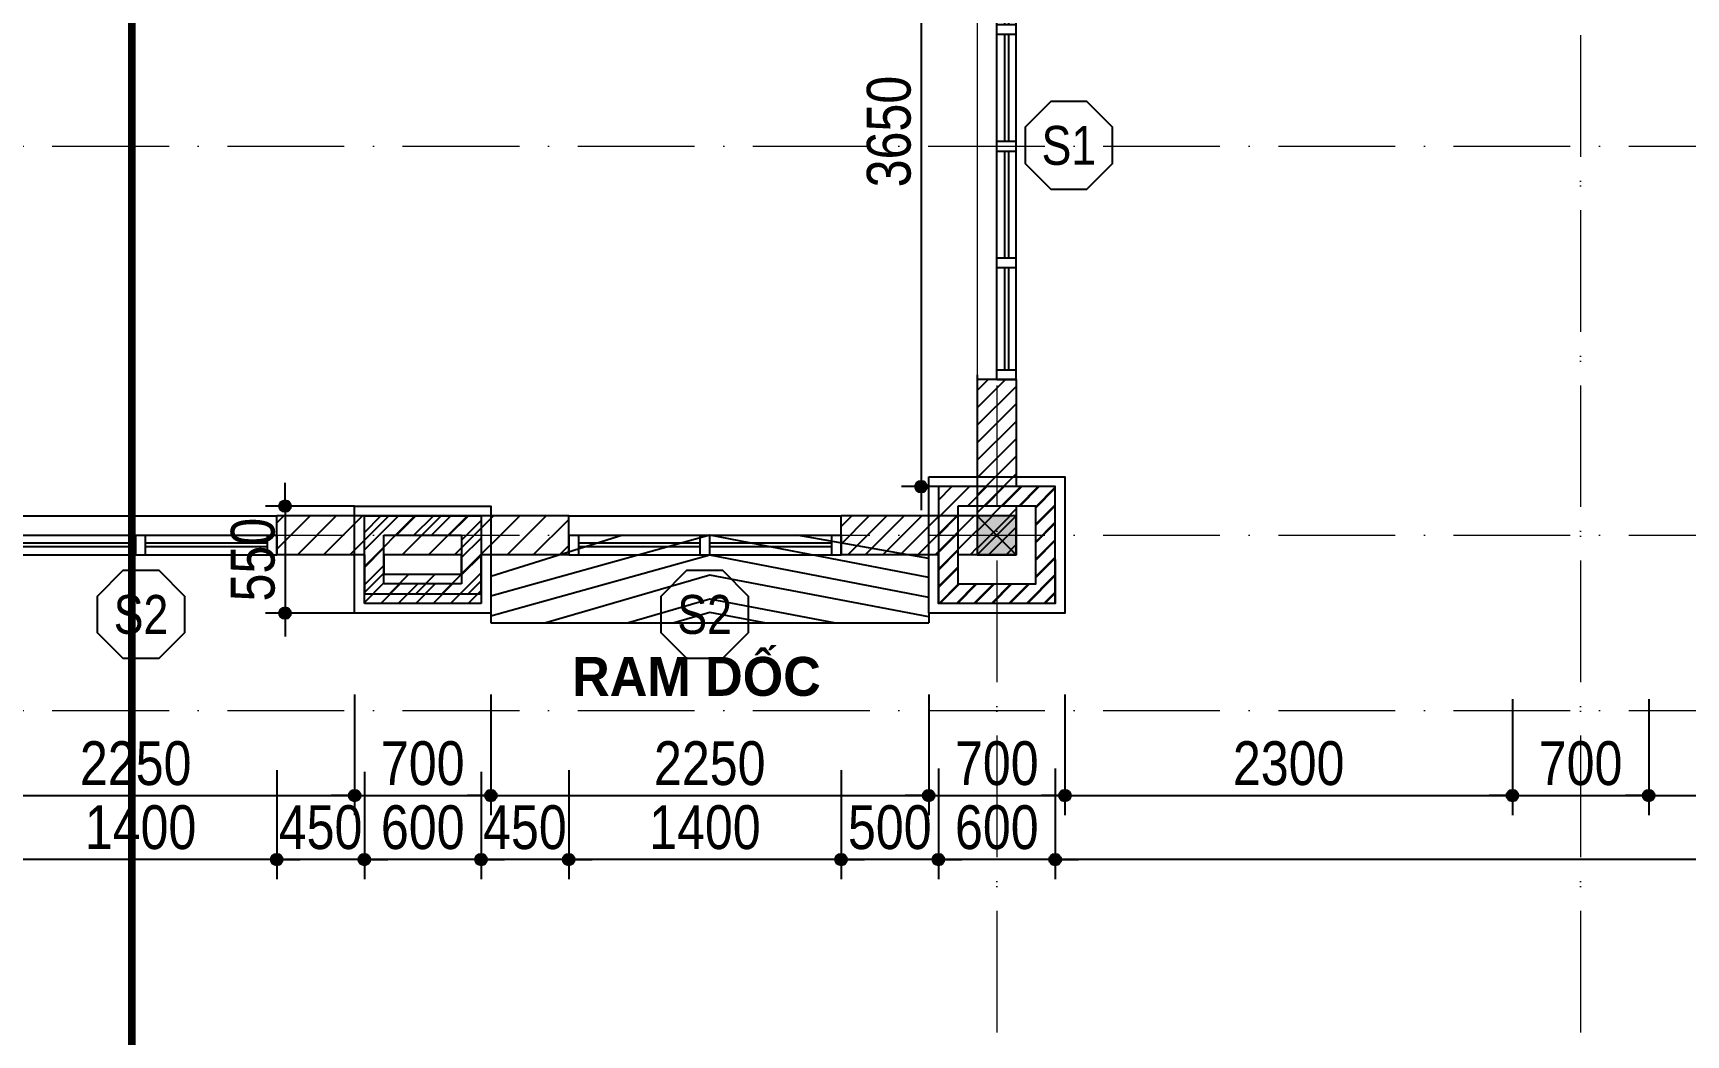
# Model space of a CAD drawing. Header units: millimetres. Extents: x 1201 to 176852, y 279 to 65351.
# Drawn here: x 6977 to 15471, y 5980 to 11129 of the extents above; entities that cross this region are included whole.
import ezdxf
from ezdxf.enums import TextEntityAlignment as Align

# ---------------------------------------------------------------- set-up
doc = ezdxf.new("R2010")
doc.units = ezdxf.units.MM
doc.linetypes.add('ACAD_ISO10W100', pattern=[18, 12, -3, 0, -3])
doc.linetypes.add('DASHED2', pattern=[0.375, 0.25, -0.125])
for name, color, linetype in [('009', 251, 'Continuous'), ('daucat', 220, 'Continuous'), ('DIM', 1, 'Continuous'), ('DOOR', 20, 'Continuous'), ('HACTH', 8, 'Continuous'), ('MEDIUM', 2, 'Continuous'), ('TAGS', 60, 'Continuous'), ('TEXT', 7, 'Continuous'), ('TUONG', 131, 'Continuous'), ('WALL', 4, 'Continuous')]:
    doc.layers.add(name, color=color, linetype=linetype)
doc.layers.add('NET-THAY', color=2, linetype='Continuous', lineweight=13)
doc.layers.add('TRUC', color=24, linetype='Continuous', lineweight=0)
doc.styles.add('HEL-CONDENSE', font='')
doc.styles.add('SWISS-CONDENSE', font='')
doc.styles.add('VNI-HELVE-CONDENSEN', font='')
doc.styles.get('HEL-CONDENSE').set_extended_font_data('VNI-Helve-Condense')
doc.styles.get('SWISS-CONDENSE').set_extended_font_data('VNI-Swiss-Condense')
doc.styles.get('VNI-HELVE-CONDENSEN').set_extended_font_data('VNI-Helve-Condense')
doc.dimstyles.new('D100', dxfattribs={"dimtxt": 225, "dimasz": 1.2, "dimexe": 100, "dimexo": 0, "dimgap": 50, "dimtad": 1, "dimdec": 0, "dimzin": 13, "dimdsep": 46, "dimtxsty": 'HEL-CONDENSE', "dimblk": 'D50', "dimcen": 0, "dimclrd": 1, "dimclre": 1, "dimclrt": 7, "dimadec": 0, "dimazin": 0, "dimtfac": 1, "dimtdec": 0, "dimtmove": 0, "dimatfit": 3, "dimldrblk": 'D50', "dimfxl": 1, "dimtolj": 1, "dimtzin": 13, "dimarcsym": 0})

# ---------------------------------------------------------------- blocks, each defined once
blk = doc.blocks.new('A$C225A2996')
at = {"layer": 'WALL'}
blk.add_hatch(color=4, dxfattribs=at).paths.add_polyline_path([(531.4, 81.6), (731.4, 81.6), (731.4, 281.6), (531.4, 281.6)])
at = {"layer": 'WALL', "color": 4}
for p, q in [((531.4, 281.6), (731.4, 81.6)), ((531.4, 81.6), (731.4, 281.6))]:
    blk.add_line(p, q, dxfattribs=at)
blk.add_lwpolyline([(531.4, 81.6), (731.4, 81.6), (731.4, 281.6), (531.4, 281.6)], close=True, dxfattribs=at)
blk = doc.blocks.new('D50')
at = {"layer": 'DIM'}
blk.add_hatch(color=256, dxfattribs=at).paths.add_polyline_path([(25, 0, 1), (-25, 0, 1)])
blk.add_line((25, 0), (100, 0), dxfattribs=at)
blk.add_circle((0, 0), 25, dxfattribs=at)
blk = doc.blocks.new('*D143')
at = {"layer": 'DEFPOINTS', "color": 0, "transparency": 16777216}
for p in [(6379.1, 7812.8), (8629.1, 7729.6), (8629.1, 7210.2)]:
    blk.add_point(p, dxfattribs=at)
at = {"layer": 'DIM', "color": 1, "lineweight": -2, "transparency": 16777216}
for p, q in [((6379.1, 7812.8), (6379.1, 7110.2)), ((8629.1, 7729.6), (8629.1, 7110.2)), ((6380.3, 7210.2), (8627.9, 7210.2))]:
    blk.add_line(p, q, dxfattribs=at)
at = {"layer": 'DIM', "color": 1, "lineweight": -2, "transparency": 16777216, "xscale": 1.199999999999999, "yscale": 1.199999999999999, "zscale": 1.199999999999999, "rotation": 180}
blk.add_blockref('D50', (6379.1, 7210.2), dxfattribs=at)
at = {"layer": 'DIM', "color": 1, "lineweight": -2, "transparency": 16777216, "xscale": 1.199999999999999, "yscale": 1.199999999999999, "zscale": 1.199999999999999}
blk.add_blockref('D50', (8629.1, 7210.2), dxfattribs=at)
at = {"layer": 'DIM', "color": 7, "transparency": 16777216, "insert": (7504.1, 7375.1), "char_height": 225, "attachment_point": 5, "style": 'HEL-CONDENSE'}
blk.add_mtext('\\A1;2250', dxfattribs=at)
blk = doc.blocks.new('*D144')
at = {"layer": 'DEFPOINTS', "color": 0, "transparency": 16777216}
for p in [(8629.1, 7729.6), (9329.1, 7729.6), (9329.1, 7210.2)]:
    blk.add_point(p, dxfattribs=at)
at = {"layer": 'DIM', "color": 1, "lineweight": -2, "transparency": 16777216}
for p, q in [((8629.1, 7729.6), (8629.1, 7110.2)), ((9329.1, 7729.6), (9329.1, 7110.2)), ((8630.3, 7210.2), (9327.9, 7210.2))]:
    blk.add_line(p, q, dxfattribs=at)
at = {"layer": 'DIM', "color": 1, "lineweight": -2, "transparency": 16777216, "xscale": 1.199999999999999, "yscale": 1.199999999999999, "zscale": 1.199999999999999, "rotation": 180}
blk.add_blockref('D50', (8629.1, 7210.2), dxfattribs=at)
at = {"layer": 'DIM', "color": 1, "lineweight": -2, "transparency": 16777216, "xscale": 1.199999999999999, "yscale": 1.199999999999999, "zscale": 1.199999999999999}
blk.add_blockref('D50', (9329.1, 7210.2), dxfattribs=at)
at = {"layer": 'DIM', "color": 7, "transparency": 16777216, "insert": (8979.1, 7375.1), "char_height": 225, "attachment_point": 5, "style": 'HEL-CONDENSE'}
blk.add_mtext('\\A1;700', dxfattribs=at)
blk = doc.blocks.new('*D145')
at = {"layer": 'DEFPOINTS', "color": 0, "transparency": 16777216}
for p in [(9329.1, 7729.6), (11579.1, 7729.6), (11579.1, 7210.2)]:
    blk.add_point(p, dxfattribs=at)
at = {"layer": 'DIM', "color": 1, "lineweight": -2, "transparency": 16777216}
for p, q in [((9329.1, 7729.6), (9329.1, 7110.2)), ((11579.1, 7729.6), (11579.1, 7110.2)), ((9330.3, 7210.2), (11577.9, 7210.2))]:
    blk.add_line(p, q, dxfattribs=at)
at = {"layer": 'DIM', "color": 1, "lineweight": -2, "transparency": 16777216, "xscale": 1.199999999999999, "yscale": 1.199999999999999, "zscale": 1.199999999999999, "rotation": 180}
blk.add_blockref('D50', (9329.1, 7210.2), dxfattribs=at)
at = {"layer": 'DIM', "color": 1, "lineweight": -2, "transparency": 16777216, "xscale": 1.199999999999999, "yscale": 1.199999999999999, "zscale": 1.199999999999999}
blk.add_blockref('D50', (11579.1, 7210.2), dxfattribs=at)
at = {"layer": 'DIM', "color": 7, "transparency": 16777216, "insert": (10454.1, 7375.1), "char_height": 225, "attachment_point": 5, "style": 'HEL-CONDENSE'}
blk.add_mtext('\\A1;2250', dxfattribs=at)
blk = doc.blocks.new('*D146')
at = {"layer": 'DEFPOINTS', "color": 0, "transparency": 16777216}
for p in [(11579.1, 7729.6), (12279.1, 7729.6), (12279.1, 7210.2)]:
    blk.add_point(p, dxfattribs=at)
at = {"layer": 'DIM', "color": 1, "lineweight": -2, "transparency": 16777216}
for p, q in [((11579.1, 7729.6), (11579.1, 7110.2)), ((12279.1, 7729.6), (12279.1, 7110.2)), ((11580.3, 7210.2), (12277.9, 7210.2))]:
    blk.add_line(p, q, dxfattribs=at)
at = {"layer": 'DIM', "color": 1, "lineweight": -2, "transparency": 16777216, "xscale": 1.199999999999999, "yscale": 1.199999999999999, "zscale": 1.199999999999999, "rotation": 180}
blk.add_blockref('D50', (11579.1, 7210.2), dxfattribs=at)
at = {"layer": 'DIM', "color": 1, "lineweight": -2, "transparency": 16777216, "xscale": 1.199999999999999, "yscale": 1.199999999999999, "zscale": 1.199999999999999}
blk.add_blockref('D50', (12279.1, 7210.2), dxfattribs=at)
at = {"layer": 'DIM', "color": 7, "transparency": 16777216, "insert": (11929.1, 7375.1), "char_height": 225, "attachment_point": 5, "style": 'HEL-CONDENSE'}
blk.add_mtext('\\A1;700', dxfattribs=at)
blk = doc.blocks.new('*D147')
at = {"layer": 'DEFPOINTS', "color": 0, "transparency": 16777216}
for p in [(12279.1, 7729.6), (14579.1, 7705.3), (14579.1, 7210.2)]:
    blk.add_point(p, dxfattribs=at)
at = {"layer": 'DIM', "color": 1, "lineweight": -2, "transparency": 16777216}
for p, q in [((12279.1, 7729.6), (12279.1, 7110.2)), ((14579.1, 7705.3), (14579.1, 7110.2)), ((12280.3, 7210.2), (14577.9, 7210.2))]:
    blk.add_line(p, q, dxfattribs=at)
at = {"layer": 'DIM', "color": 1, "lineweight": -2, "transparency": 16777216, "xscale": 1.199999999999999, "yscale": 1.199999999999999, "zscale": 1.199999999999999, "rotation": 180}
blk.add_blockref('D50', (12279.1, 7210.2), dxfattribs=at)
at = {"layer": 'DIM', "color": 1, "lineweight": -2, "transparency": 16777216, "xscale": 1.199999999999999, "yscale": 1.199999999999999, "zscale": 1.199999999999999}
blk.add_blockref('D50', (14579.1, 7210.2), dxfattribs=at)
at = {"layer": 'DIM', "color": 7, "transparency": 16777216, "insert": (13429.1, 7375.1), "char_height": 225, "attachment_point": 5, "style": 'HEL-CONDENSE'}
blk.add_mtext('\\A1;2300', dxfattribs=at)
blk = doc.blocks.new('*D148')
at = {"layer": 'DEFPOINTS', "color": 0, "transparency": 16777216}
for p in [(14579.1, 7705.3), (15279.1, 7705.3), (15279.1, 7210.2)]:
    blk.add_point(p, dxfattribs=at)
at = {"layer": 'DIM', "color": 1, "lineweight": -2, "transparency": 16777216}
for p, q in [((14579.1, 7705.3), (14579.1, 7110.2)), ((15279.1, 7705.3), (15279.1, 7110.2)), ((14580.3, 7210.2), (15277.9, 7210.2))]:
    blk.add_line(p, q, dxfattribs=at)
at = {"layer": 'DIM', "color": 1, "lineweight": -2, "transparency": 16777216, "xscale": 1.199999999999999, "yscale": 1.199999999999999, "zscale": 1.199999999999999, "rotation": 180}
blk.add_blockref('D50', (14579.1, 7210.2), dxfattribs=at)
at = {"layer": 'DIM', "color": 1, "lineweight": -2, "transparency": 16777216, "xscale": 1.199999999999999, "yscale": 1.199999999999999, "zscale": 1.199999999999999}
blk.add_blockref('D50', (15279.1, 7210.2), dxfattribs=at)
at = {"layer": 'DIM', "color": 7, "transparency": 16777216, "insert": (14929.1, 7375.1), "char_height": 225, "attachment_point": 5, "style": 'HEL-CONDENSE'}
blk.add_mtext('\\A1;700', dxfattribs=at)
blk = doc.blocks.new('*D149')
at = {"layer": 'DEFPOINTS', "color": 0, "transparency": 16777216}
for p in [(15279.1, 7705.3), (17579.1, 7705.3), (17579.1, 7210.2)]:
    blk.add_point(p, dxfattribs=at)
at = {"layer": 'DIM', "color": 1, "lineweight": -2, "transparency": 16777216}
for p, q in [((15279.1, 7705.3), (15279.1, 7110.2)), ((17579.1, 7705.3), (17579.1, 7110.2)), ((15280.3, 7210.2), (17577.9, 7210.2))]:
    blk.add_line(p, q, dxfattribs=at)
at = {"layer": 'DIM', "color": 1, "lineweight": -2, "transparency": 16777216, "xscale": 1.199999999999999, "yscale": 1.199999999999999, "zscale": 1.199999999999999, "rotation": 180}
blk.add_blockref('D50', (15279.1, 7210.2), dxfattribs=at)
at = {"layer": 'DIM', "color": 1, "lineweight": -2, "transparency": 16777216, "xscale": 1.199999999999999, "yscale": 1.199999999999999, "zscale": 1.199999999999999}
blk.add_blockref('D50', (17579.1, 7210.2), dxfattribs=at)
at = {"layer": 'DIM', "color": 7, "transparency": 16777216, "insert": (16429.1, 7375.1), "char_height": 225, "attachment_point": 5, "style": 'HEL-CONDENSE'}
blk.add_mtext('\\A1;2300', dxfattribs=at)
blk = doc.blocks.new('*D177')
at = {"layer": '009', "color": 1, "lineweight": -2, "transparency": 16777216}
for p, q in [((11829.1, 12447.7), (11440.2, 12447.7)), ((11540.2, 12446.5), (11540.2, 8798.9)), ((11829.1, 8797.7), (11440.2, 8797.7))]:
    blk.add_line(p, q, dxfattribs=at)
at = {"layer": 'DEFPOINTS', "color": 0, "transparency": 16777216}
for p in [(11829.1, 12447.7), (11540.2, 8797.7), (11829.1, 8797.7)]:
    blk.add_point(p, dxfattribs=at)
at = {"layer": '009', "color": 1, "lineweight": -2, "transparency": 16777216, "xscale": 1.199999999999999, "yscale": 1.199999999999999, "zscale": 1.199999999999999}
for p, rotation in [((11540.2, 12447.7), 90), ((11540.2, 8797.7), 270)]:
    blk.add_blockref('D50', p, dxfattribs=dict(at, rotation=rotation))
at = {"layer": '009', "color": 7, "transparency": 16777216, "insert": (11375.3, 10622.7), "char_height": 225, "attachment_point": 5, "rotation": 90, "style": 'HEL-CONDENSE'}
blk.add_mtext('\\A1;3650', dxfattribs=at)
blk = doc.blocks.new('*D180')
at = {"layer": '009', "color": 1, "lineweight": -2, "transparency": 16777216}
for p, q in [((8629.1, 8697.7), (8171.8, 8697.7)), ((8271.8, 8696.5), (8271.8, 8148.9)), ((8629.1, 8147.7), (8171.8, 8147.7))]:
    blk.add_line(p, q, dxfattribs=at)
at = {"layer": 'DEFPOINTS', "color": 0, "transparency": 16777216}
for p in [(8629.1, 8697.7), (8271.8, 8147.7), (8629.1, 8147.7)]:
    blk.add_point(p, dxfattribs=at)
at = {"layer": '009', "color": 1, "lineweight": -2, "transparency": 16777216, "xscale": 1.199999999999999, "yscale": 1.199999999999999, "zscale": 1.199999999999999}
for p, rotation in [((8271.8, 8697.7), 90), ((8271.8, 8147.7), 270)]:
    blk.add_blockref('D50', p, dxfattribs=dict(at, rotation=rotation))
at = {"layer": '009', "color": 7, "transparency": 16777216, "insert": (8106.9, 8422.7), "char_height": 225, "attachment_point": 5, "rotation": 90, "style": 'HEL-CONDENSE'}
blk.add_mtext('\\A1;550', dxfattribs=at)
blk = doc.blocks.new('s11')
at = {"layer": 'DOOR'}
for p, q in [((0, 0), (0, -100)), ((1400, 0), (0, 0)), ((50, 0), (50, -100)), ((1350, 0), (1350, -100)), ((1400, 0), (1400, -100)), ((1400, -100), (0, -100))]:
    blk.add_line(p, q, dxfattribs=at)
at = {"layer": 'DOOR', "linetype": 'ByBlock', "lineweight": -2}
for p, q in [((675, -100), (675, 0)), ((725, -100), (725, 0))]:
    blk.add_line(p, q, dxfattribs=at)
at = {"layer": 'DOOR', "color": 251}
for p, q in [((50, -40), (675, -40)), ((50, -60), (675, -60)), ((725, -40), (1350, -40)), ((725, -60), (1350, -60))]:
    blk.add_line(p, q, dxfattribs=at)
blk = doc.blocks.new('A$C1CA434F2')
at = {"layer": 'DOOR'}
for p, q in [((-289.1, -309.3), (-289.1, -409.3)), ((-289.1, -309.3), (2110.9, -309.3)), ((-239.1, -309.3), (-239.1, -409.3)), ((885.9, -309.3), (885.9, -409.3)), ((935.9, -309.3), (935.9, -409.3)), ((1486.2, -309.3), (1486.2, -409.3)), ((1536.2, -309.3), (1536.2, -409.3)), ((2060.9, -309.3), (2060.9, -409.3)), ((2110.9, -309.3), (2110.9, -409.3)), ((-289.1, -409.3), (2110.9, -409.3))]:
    blk.add_line(p, q, dxfattribs=at)
at = {"layer": 'DOOR', "linetype": 'ByBlock', "lineweight": -2}
for p, q in [((285.2, -409.3), (285.2, -309.3)), ((335.2, -409.3), (335.2, -309.3))]:
    blk.add_line(p, q, dxfattribs=at)
at = {"layer": 'DOOR', "color": 251}
for p, q in [((285.2, -349.3), (-239.1, -349.3)), ((285.2, -369.3), (-239.1, -369.3)), ((885.9, -349.3), (335.2, -349.3)), ((885.9, -369.3), (335.2, -369.3)), ((1486.2, -349.3), (935.9, -349.3)), ((1486.2, -369.3), (935.9, -369.3)), ((2060.9, -349.3), (1536.2, -349.3)), ((2060.9, -369.3), (1536.2, -369.3))]:
    blk.add_line(p, q, dxfattribs=at)
blk = doc.blocks.new('KH-CUADI')
at = {"layer": 'TAGS'}
blk.add_lwpolyline([(-124, 300), (-300, 124), (-300, -124), (-124, -300), (124, -300), (300, -124), (300, 124), (124, 300)], close=True, dxfattribs=at)
at = {"layer": 'TAGS', "style": 'VNI-HELVE-CONDENSEN'}
blk.add_attdef('D', text='', height=300, dxfattribs=at).set_placement((0, 0), align=Align.MIDDLE)
blk = doc.blocks.new('*D644')
at = {"layer": 'DEFPOINTS', "color": 0, "transparency": 16777216}
for p in [(11629.1, 7350), (12229.1, 7350), (11629.1, 6881.2)]:
    blk.add_point(p, dxfattribs=at)
at = {"layer": 'DIM', "color": 1, "lineweight": -2, "transparency": 16777216}
for p, q in [((11629.1, 7350), (11629.1, 6781.2)), ((12229.1, 7350), (12229.1, 6781.2)), ((12227.9, 6881.2), (11630.3, 6881.2))]:
    blk.add_line(p, q, dxfattribs=at)
at = {"layer": 'DIM', "color": 1, "lineweight": -2, "transparency": 16777216, "xscale": 1.199999999999999, "yscale": 1.199999999999999, "zscale": 1.199999999999999, "rotation": 180}
blk.add_blockref('D50', (11629.1, 6881.2), dxfattribs=at)
at = {"layer": 'DIM', "color": 1, "lineweight": -2, "transparency": 16777216, "xscale": 1.199999999999999, "yscale": 1.199999999999999, "zscale": 1.199999999999999}
blk.add_blockref('D50', (12229.1, 6881.2), dxfattribs=at)
at = {"layer": 'DIM', "color": 7, "transparency": 16777216, "insert": (11929.1, 7046.1), "char_height": 225, "attachment_point": 5, "style": 'HEL-CONDENSE'}
blk.add_mtext('\\A1;600', dxfattribs=at)
blk = doc.blocks.new('*D645')
at = {"layer": 'DEFPOINTS', "color": 0, "transparency": 16777216}
for p in [(11129.1, 7340.7), (11629.1, 7350), (11129.1, 6881.2)]:
    blk.add_point(p, dxfattribs=at)
at = {"layer": 'DIM', "color": 1, "lineweight": -2, "transparency": 16777216}
for p, q in [((11129.1, 7340.7), (11129.1, 6781.2)), ((11629.1, 7350), (11629.1, 6781.2)), ((11627.9, 6881.2), (11130.3, 6881.2))]:
    blk.add_line(p, q, dxfattribs=at)
at = {"layer": 'DIM', "color": 1, "lineweight": -2, "transparency": 16777216, "xscale": 1.199999999999999, "yscale": 1.199999999999999, "zscale": 1.199999999999999, "rotation": 180}
blk.add_blockref('D50', (11129.1, 6881.2), dxfattribs=at)
at = {"layer": 'DIM', "color": 1, "lineweight": -2, "transparency": 16777216, "xscale": 1.199999999999999, "yscale": 1.199999999999999, "zscale": 1.199999999999999}
blk.add_blockref('D50', (11629.1, 6881.2), dxfattribs=at)
at = {"layer": 'DIM', "color": 7, "transparency": 16777216, "insert": (11379.1, 7046.1), "char_height": 225, "attachment_point": 5, "style": 'HEL-CONDENSE'}
blk.add_mtext('\\A1;500', dxfattribs=at)
blk = doc.blocks.new('*D646')
at = {"layer": 'DEFPOINTS', "color": 0, "transparency": 16777216}
for p in [(9729.1, 7340.7), (11129.1, 7340.7), (9729.1, 6881.2)]:
    blk.add_point(p, dxfattribs=at)
at = {"layer": 'DIM', "color": 1, "lineweight": -2, "transparency": 16777216}
for p, q in [((9729.1, 7340.7), (9729.1, 6781.2)), ((11129.1, 7340.7), (11129.1, 6781.2)), ((11127.9, 6881.2), (9730.3, 6881.2))]:
    blk.add_line(p, q, dxfattribs=at)
at = {"layer": 'DIM', "color": 1, "lineweight": -2, "transparency": 16777216, "xscale": 1.199999999999999, "yscale": 1.199999999999999, "zscale": 1.199999999999999, "rotation": 180}
blk.add_blockref('D50', (9729.1, 6881.2), dxfattribs=at)
at = {"layer": 'DIM', "color": 1, "lineweight": -2, "transparency": 16777216, "xscale": 1.199999999999999, "yscale": 1.199999999999999, "zscale": 1.199999999999999}
blk.add_blockref('D50', (11129.1, 6881.2), dxfattribs=at)
at = {"layer": 'DIM', "color": 7, "transparency": 16777216, "insert": (10429.1, 7046.1), "char_height": 225, "attachment_point": 5, "style": 'HEL-CONDENSE'}
blk.add_mtext('\\A1;1400', dxfattribs=at)
blk = doc.blocks.new('*D647')
at = {"layer": 'DEFPOINTS', "color": 0, "transparency": 16777216}
for p in [(9279.1, 7332.8), (9729.1, 7340.7), (9279.1, 6881.2)]:
    blk.add_point(p, dxfattribs=at)
at = {"layer": 'DIM', "color": 1, "lineweight": -2, "transparency": 16777216}
for p, q in [((9279.1, 7332.8), (9279.1, 6781.2)), ((9729.1, 7340.7), (9729.1, 6781.2)), ((9727.9, 6881.2), (9280.3, 6881.2))]:
    blk.add_line(p, q, dxfattribs=at)
at = {"layer": 'DIM', "color": 1, "lineweight": -2, "transparency": 16777216, "xscale": 1.199999999999999, "yscale": 1.199999999999999, "zscale": 1.199999999999999, "rotation": 180}
blk.add_blockref('D50', (9279.1, 6881.2), dxfattribs=at)
at = {"layer": 'DIM', "color": 1, "lineweight": -2, "transparency": 16777216, "xscale": 1.199999999999999, "yscale": 1.199999999999999, "zscale": 1.199999999999999}
blk.add_blockref('D50', (9729.1, 6881.2), dxfattribs=at)
at = {"layer": 'DIM', "color": 7, "transparency": 16777216, "insert": (9504.1, 7046.1), "char_height": 225, "attachment_point": 5, "style": 'HEL-CONDENSE'}
blk.add_mtext('\\A1;450', dxfattribs=at)
blk = doc.blocks.new('*D648')
at = {"layer": 'DEFPOINTS', "color": 0, "transparency": 16777216}
for p in [(8679.1, 7332.8), (9279.1, 7332.8), (8679.1, 6881.2)]:
    blk.add_point(p, dxfattribs=at)
at = {"layer": 'DIM', "color": 1, "lineweight": -2, "transparency": 16777216}
for p, q in [((8679.1, 7332.8), (8679.1, 6781.2)), ((9279.1, 7332.8), (9279.1, 6781.2)), ((9277.9, 6881.2), (8680.3, 6881.2))]:
    blk.add_line(p, q, dxfattribs=at)
at = {"layer": 'DIM', "color": 1, "lineweight": -2, "transparency": 16777216, "xscale": 1.199999999999999, "yscale": 1.199999999999999, "zscale": 1.199999999999999, "rotation": 180}
blk.add_blockref('D50', (8679.1, 6881.2), dxfattribs=at)
at = {"layer": 'DIM', "color": 1, "lineweight": -2, "transparency": 16777216, "xscale": 1.199999999999999, "yscale": 1.199999999999999, "zscale": 1.199999999999999}
blk.add_blockref('D50', (9279.1, 6881.2), dxfattribs=at)
at = {"layer": 'DIM', "color": 7, "transparency": 16777216, "insert": (8979.1, 7046.1), "char_height": 225, "attachment_point": 5, "style": 'HEL-CONDENSE'}
blk.add_mtext('\\A1;600', dxfattribs=at)
blk = doc.blocks.new('*D649')
at = {"layer": 'DEFPOINTS', "color": 0, "transparency": 16777216}
for p in [(8229.1, 7340.7), (8679.1, 7332.8), (8229.1, 6881.2)]:
    blk.add_point(p, dxfattribs=at)
at = {"layer": 'DIM', "color": 1, "lineweight": -2, "transparency": 16777216}
for p, q in [((8229.1, 7340.7), (8229.1, 6781.2)), ((8679.1, 7332.8), (8679.1, 6781.2)), ((8677.9, 6881.2), (8230.3, 6881.2))]:
    blk.add_line(p, q, dxfattribs=at)
at = {"layer": 'DIM', "color": 1, "lineweight": -2, "transparency": 16777216, "xscale": 1.199999999999999, "yscale": 1.199999999999999, "zscale": 1.199999999999999, "rotation": 180}
blk.add_blockref('D50', (8229.1, 6881.2), dxfattribs=at)
at = {"layer": 'DIM', "color": 1, "lineweight": -2, "transparency": 16777216, "xscale": 1.199999999999999, "yscale": 1.199999999999999, "zscale": 1.199999999999999}
blk.add_blockref('D50', (8679.1, 6881.2), dxfattribs=at)
at = {"layer": 'DIM', "color": 7, "transparency": 16777216, "insert": (8454.1, 7046.1), "char_height": 225, "attachment_point": 5, "style": 'HEL-CONDENSE'}
blk.add_mtext('\\A1;450', dxfattribs=at)
blk = doc.blocks.new('*D650')
at = {"layer": 'DEFPOINTS', "color": 0, "transparency": 16777216}
for p in [(6829.1, 7340.7), (8229.1, 7340.7), (6829.1, 6881.2)]:
    blk.add_point(p, dxfattribs=at)
at = {"layer": 'DIM', "color": 1, "lineweight": -2, "transparency": 16777216}
for p, q in [((6829.1, 7340.7), (6829.1, 6781.2)), ((8229.1, 7340.7), (8229.1, 6781.2)), ((8227.9, 6881.2), (6830.3, 6881.2))]:
    blk.add_line(p, q, dxfattribs=at)
at = {"layer": 'DIM', "color": 1, "lineweight": -2, "transparency": 16777216, "xscale": 1.199999999999999, "yscale": 1.199999999999999, "zscale": 1.199999999999999, "rotation": 180}
blk.add_blockref('D50', (6829.1, 6881.2), dxfattribs=at)
at = {"layer": 'DIM', "color": 1, "lineweight": -2, "transparency": 16777216, "xscale": 1.199999999999999, "yscale": 1.199999999999999, "zscale": 1.199999999999999}
blk.add_blockref('D50', (8229.1, 6881.2), dxfattribs=at)
at = {"layer": 'DIM', "color": 7, "transparency": 16777216, "insert": (7529.1, 7046.1), "char_height": 225, "attachment_point": 5, "style": 'HEL-CONDENSE'}
blk.add_mtext('\\A1;1400', dxfattribs=at)
blk = doc.blocks.new('*D562')
at = {"layer": 'DEFPOINTS', "color": 0, "linetype": 'Continuous', "transparency": 16777216}
for p in [(12229.1, 7347.7), (19829.1, 7347.7), (12229.1, 6881.2)]:
    blk.add_point(p, dxfattribs=at)
at = {"layer": 'DIM', "color": 1, "linetype": 'Continuous', "lineweight": -2, "transparency": 16777216}
for p, q in [((12229.1, 7347.7), (12229.1, 6781.2)), ((19829.1, 7347.7), (19829.1, 6781.2)), ((19827.9, 6881.2), (12230.3, 6881.2))]:
    blk.add_line(p, q, dxfattribs=at)
at = {"layer": 'DIM', "color": 1, "linetype": 'Continuous', "lineweight": -2, "transparency": 16777216, "xscale": 1.199999999999999, "yscale": 1.199999999999999, "zscale": 1.199999999999999, "rotation": 180}
blk.add_blockref('D50', (12229.1, 6881.2), dxfattribs=at)
at = {"layer": 'DIM', "color": 1, "linetype": 'Continuous', "lineweight": -2, "transparency": 16777216, "xscale": 1.199999999999999, "yscale": 1.199999999999999, "zscale": 1.199999999999999}
blk.add_blockref('D50', (19829.1, 6881.2), dxfattribs=at)
at = {"layer": 'DIM', "color": 7, "linetype": 'Continuous', "transparency": 16777216, "insert": (16029.1, 7046.1), "char_height": 225, "attachment_point": 5, "style": 'HEL-CONDENSE'}
blk.add_mtext('\\A1;7600', dxfattribs=at)

msp = doc.modelspace()

# ---------------------------------------------------------------- hatches: boundary and pattern name
at = {"layer": '009'}
h = msp.add_hatch(dxfattribs=at)
h.set_pattern_fill('ANSI31', color=256, scale=30, style=0)
h.set_pattern_definition([(45, (-1293072.07, -361212.86), (-67.351921, 67.351921), [])])
h.paths.add_polyline_path([(12029.078, 12447.694), (11829.078, 12447.694), (11829.078, 11747.694), (12029.078, 11747.694)])
h.paths.add_polyline_path([(9729.078, 8647.694), (8229.078, 8647.694), (8229.078, 8447.694), (8679.078, 8447.694), (8679.078, 8247.694), (9279.078, 8247.694), (9279.078, 8447.694), (9729.078, 8447.694)])
h.paths.add_polyline_path([(8779.078, 8447.694), (9179.078, 8447.694), (9179.078, 8347.694), (8779.078, 8347.694)], flags=17)
h.paths.add_polyline_path([(6829.078, 8647.694), (6329.078, 8647.694), (6029.078, 8647.694), (6029.078, 8447.694), (6229.078, 8447.694), (6229.078, 8297.694), (5679.078, 8297.694), (5679.078, 8697.694), (5829.078, 8697.694), (5829.078, 8647.694), (6029.078, 8647.694), (6029.078, 9347.694), (5829.078, 9347.694), (5829.078, 8797.694), (5579.078, 8797.694), (5579.078, 8197.694), (6329.078, 8197.694), (6329.078, 8447.694), (6829.078, 8447.694)])
h.paths.add_polyline_path([(6029.078, 12447.694), (5829.078, 12447.694), (5829.078, 12347.694), (5679.078, 12347.694), (5679.078, 12747.694), (5829.078, 12747.694), (5829.078, 12647.694), (6029.078, 12647.694), (6029.078, 13347.694), (5829.078, 13347.694), (5829.078, 12847.694), (5579.078, 12847.694), (5579.078, 12247.694), (5829.078, 12247.694), (5829.078, 11747.694), (6029.078, 11747.694)])
h.paths.add_polyline_path([(11929.078, 16447.694), (11829.078, 16447.694), (11829.078, 12647.694), (11929.078, 12647.694)])
h.paths.add_polyline_path([(12729.078, 12647.694), (12029.078, 12647.694), (12029.078, 12447.694), (12729.078, 12447.694)])
h.paths.add_polyline_path([(6029.078, 16447.694), (5829.078, 16447.694), (5829.078, 16347.694), (5679.078, 16347.694), (5679.078, 16747.694), (5829.078, 16747.694), (5829.078, 16647.694), (6029.078, 16647.694), (6029.078, 16847.694), (5829.078, 16847.694), (5579.078, 16847.694), (5579.078, 16247.694), (5829.078, 16247.694), (5829.078, 15747.694), (6029.078, 15747.694)])
h.paths.add_polyline_path([(10129.078, 16647.694), (6029.078, 16647.694), (6029.078, 16547.694), (10129.078, 16547.694)])
h.paths.add_polyline_path([(11829.078, 16647.694), (11329.078, 16647.694), (11329.078, 16547.694), (11829.078, 16547.694)])
h.paths.add_polyline_path([(14829.078, 16647.694), (13029.478, 16647.694), (13029.478, 16547.694), (14829.078, 16547.694)])
h.paths.add_polyline_path([(18729.078, 16647.694), (15029.078, 16647.694), (15029.078, 16547.694), (18729.078, 16547.694)])
h.paths.add_polyline_path([(15729.078, 12647.694), (15029.078, 12647.694), (15029.078, 12447.694), (15129.078, 12447.694), (15129.078, 12347.694), (14729.078, 12347.694), (14729.078, 12447.694), (14829.078, 12447.694), (14829.078, 12647.694), (14129.078, 12647.694), (14129.078, 12447.694), (14629.078, 12447.694), (14629.078, 12247.694), (15229.078, 12247.694), (15229.078, 12447.694), (15729.078, 12447.694)])
h.paths.add_polyline_path([(18379.078, 12647.694), (17129.078, 12647.694), (17129.078, 12447.694), (17629.078, 12447.694), (17629.078, 12247.694), (18229.078, 12247.694), (18229.078, 12447.694), (18379.078, 12447.694)])
h.paths.add_polyline_path([(18129.078, 12447.694), (18129.078, 12347.694), (17729.078, 12347.694), (17729.078, 12447.694)], flags=17)
h.paths.add_polyline_path([(20329.078, 16647.694), (19929.078, 16647.694), (19929.078, 16547.694), (20329.078, 16547.694)])
h = msp.add_hatch(dxfattribs=at)
h.set_pattern_fill('ANSI31', color=256, scale=20, style=0)
h.set_pattern_definition([(45, (-1293072.07, -361212.86), (-44.9012806, 44.9012806), [])])
h.paths.add_polyline_path([(11829.078, 8647.694), (11129.078, 8647.694), (11129.078, 8447.694), (11629.078, 8447.694), (11629.078, 8197.694), (12229.078, 8197.694), (12229.078, 8797.694), (12029.078, 8797.694), (12029.078, 9347.694), (11829.078, 9347.694), (11829.078, 8647.694), (12029.078, 8647.694), (12029.078, 8697.694), (12129.078, 8697.694), (12129.078, 8297.694), (11729.078, 8297.694), (11729.078, 8447.694), (11829.078, 8447.694)])
h = msp.add_hatch(dxfattribs=at)
h.set_pattern_fill('ANSI31', color=256, scale=20, style=0)
h.set_pattern_definition([(45, (-1293494.614, -402769.946), (-44.9012806, 44.9012806), [])])
h.paths.add_polyline_path([(6329.078, 8797.694), (5579.078, 8797.694), (5579.078, 8197.694), (6329.078, 8197.694)])
h.paths.add_polyline_path([(6229.078, 8697.694), (6229.078, 8297.694), (5679.078, 8297.694), (5679.078, 8697.694)], flags=16)
h.paths.add_polyline_path([(6029.078, 8647.694), (6029.078, 8447.694), (5829.078, 8447.694), (5829.078, 8647.694)], flags=0)
h.paths.add_polyline_path([(8679.078, 8647.694), (8679.078, 8197.694), (9279.078, 8197.694), (9279.078, 8647.694)])
h.paths.add_polyline_path([(8779.078, 8547.694), (9179.078, 8547.694), (9179.078, 8297.694), (8779.078, 8297.694)], flags=16)
h.paths.add_polyline_path([(11629.078, 8797.694), (11629.078, 8197.694), (12229.078, 8197.694), (12229.078, 8797.694)])
h.paths.add_polyline_path([(11729.078, 8697.694), (12129.078, 8697.694), (12129.078, 8297.694), (11729.078, 8297.694)], flags=16)
h.paths.add_polyline_path([(11829.078, 8647.694), (12029.078, 8647.694), (12029.078, 8447.694), (11829.078, 8447.694)], flags=0)

# ---------------------------------------------------------------- linework, layer by layer
msp.add_line((11929.078, 8547.694), (11929.078, 8547.694, 20000))
for p, q in [((9329.078, 8147.694), (9329.078, 8097.694)), ((11579.078, 8147.694), (11579.078, 8097.694))]:
    msp.add_line(p, q, dxfattribs=at)
at = {"layer": 'daucat', "linetype": 'DASHED2', "ltscale": 2000, "const_width": 40}
msp.add_lwpolyline([(7484.193, 24619.951), (7484.193, 1790.788)], dxfattribs=at)
at = {"layer": 'HACTH'}
for points in [[(11579.078, 8330.383), (10454.078, 8547.694), (9329.078, 8235.625)], [(10006.806, 8547.694), (9329.078, 8336.511)], [(11579.078, 8428.009), (10901.35, 8547.694)], [(11579.078, 8227.785), (10454.078, 8445.097), (9329.078, 8131.88)], [(11579.078, 8129.375), (10454.078, 8342.5), (9611.849, 8097.694)], [(11094.162, 8097.694), (10454.078, 8218.955), (10036.894, 8097.694)], [(9329.078, 8097.694), (11579.078, 8097.694)], [(10734.883, 8097.694), (10454.078, 8150.891), (10271.06, 8097.694)]]:
    msp.add_lwpolyline(points, dxfattribs=at)
at = {"layer": 'MEDIUM'}
for p, q in [((6829.078, 8647.694), (8229.078, 8647.694)), ((9729.078, 8647.694), (11129.078, 8647.694))]:
    msp.add_line(p, q, dxfattribs=at)
at = {"layer": 'NET-THAY'}
msp.add_line((11829.078, 11747.694), (11829.078, 9347.694), dxfattribs=at)
at = {"layer": 'NET-THAY', "linetype": 'ByBlock', "lineweight": -2}
for points in [[(11579.078, 8847.694), (12279.078, 8847.694), (12279.078, 8147.694), (11579.078, 8147.694)], [(8629.078, 8697.694), (9329.078, 8697.694), (9329.078, 8147.694), (8629.078, 8147.694)]]:
    msp.add_lwpolyline(points, close=True, dxfattribs=at)
at = {"layer": 'TRUC', "linetype": 'ACAD_ISO10W100', "ltscale": 50}
for points in [[(11929.078, 24619.951), (11929.078, 3517.922)], [(11929.078, 24619.951), (11929.078, 3517.922)], [(11929.078, 24594.951), (11929.078, 3517.922)], [(11929.078, 24594.951), (11929.078, 3517.922)], [(14929.078, 24619.951), (14929.078, 3517.922)], [(14929.078, 24594.951), (14929.078, 3517.922)], [(3475.094, 10547.694), (41245.405, 10547.694)], [(3475.094, 10547.694), (41245.405, 10547.694)], [(3475.094, 10547.694), (41245.405, 10547.694)], [(3475.094, 8547.694), (41245.405, 8547.694)], [(3475.094, 8547.694), (41245.405, 8547.694)], [(3475.094, 7647.694), (41245.405, 7647.694)], [(3475.094, 7647.694), (41245.405, 7647.694)]]:
    msp.add_lwpolyline(points, dxfattribs=at)
at = {"layer": 'TUONG'}
for p, q in [((12029.078, 9347.694), (11829.078, 9347.694)), ((8229.078, 8447.694), (8229.078, 8647.694)), ((8679.078, 8197.694), (8679.078, 8647.694)), ((8679.078, 8647.694), (9279.078, 8647.694)), ((9279.078, 8647.694), (9279.078, 8197.694)), ((9729.078, 8447.694), (9729.078, 8647.694)), ((11129.078, 8447.694), (11129.078, 8647.694)), ((8779.078, 8297.694), (8779.078, 8547.694)), ((8779.078, 8547.694), (9179.078, 8547.694)), ((9179.078, 8547.694), (9179.078, 8297.694)), ((12229.078, 8422.694), (12229.078, 8197.694)), ((9179.078, 8297.694), (8779.078, 8297.694)), ((9279.078, 8197.694), (8679.078, 8197.694)), ((12229.078, 8197.694), (11629.078, 8197.694))]:
    msp.add_line(p, q, dxfattribs=at)
for points in [[(11829.078, 9372.694), (11829.078, 8647.694), (11129.078, 8647.694)], [(12029.078, 9347.694), (12029.078, 8797.694)], [(12229.078, 8197.694), (12229.078, 8797.694), (11629.078, 8797.694), (11629.078, 8197.694)], [(12229.078, 8197.694), (12229.078, 8797.694), (12029.078, 8797.694)], [(11729.078, 8697.694), (11729.078, 8297.694), (12129.078, 8297.694), (12129.078, 8297.694), (12129.078, 8697.694), (11729.078, 8697.694)], [(12029.078, 8697.694), (12029.078, 8447.694), (12029.078, 8447.694), (11729.078, 8447.694)], [(12129.078, 8297.694), (12129.078, 8697.694), (12029.078, 8697.694)], [(9729.078, 8647.694), (8229.078, 8647.694)], [(8679.078, 8447.694), (8229.078, 8447.694)], [(8679.078, 8447.694), (8679.078, 8247.694), (9279.078, 8247.694), (9279.078, 8447.694)], [(9179.078, 8447.694), (8779.078, 8447.694)], [(8779.078, 8447.694), (8779.078, 8347.694), (9179.078, 8347.694), (9179.078, 8447.694)], [(9729.078, 8447.694), (9279.078, 8447.694)], [(12229.078, 8422.694), (12229.078, 8197.694), (11629.078, 8197.694), (11629.078, 8447.694), (11129.078, 8447.694)], [(11729.078, 8447.694), (11729.078, 8297.694), (12129.078, 8297.694), (12129.078, 8297.694)]]:
    msp.add_lwpolyline(points, dxfattribs=at)

# ---------------------------------------------------------------- block references
at = {"layer": 'DOOR', "rotation": 90}
msp.add_blockref('A$C1CA434F2', (11619.794, 9636.789), dxfattribs=at)
at = {"layer": 'DOOR', "xscale": -1}
for p in [(8229.078, 8547.694), (11129.078, 8547.694)]:
    msp.add_blockref('s11', p, dxfattribs=at)
at = {"layer": 'TAGS', "linetype": 'Continuous'}
ref = msp.add_blockref('KH-CUADI', (12299.43, 10551.767), dxfattribs=dict(at, xscale=0.75, yscale=0.75, zscale=0.75, rotation=180))
ref.add_attrib('D', 'S1', dxfattribs={"color": 7, "height": 200, "style": 'VNI-HELVE-CONDENSEN'}).set_placement((12299.43, 10551.767), align=Align.MIDDLE)
ref = msp.add_blockref('KH-CUADI', (7531.325, 8141), dxfattribs=dict(at, xscale=0.75, yscale=0.75, zscale=0.75, rotation=180))
ref.add_attrib('D', 'S2', dxfattribs={"color": 7, "height": 200, "style": 'VNI-HELVE-CONDENSEN'}).set_placement((7531.325, 8141), align=Align.MIDDLE)
ref = msp.add_blockref('KH-CUADI', (10427.849, 8141), dxfattribs=dict(at, xscale=0.75, yscale=0.75, zscale=0.75, rotation=180))
ref.add_attrib('D', 'S2', dxfattribs={"color": 7, "height": 200, "style": 'VNI-HELVE-CONDENSEN'}).set_placement((10427.849, 8141), align=Align.MIDDLE)
at = {"layer": 'TUONG', "color": 4}
msp.add_blockref('A$C225A2996', (11297.688, 8366.061), dxfattribs=at)
msp.add_blockref('A$C225A2996', (11297.688, 8366.061), dxfattribs=at)

# ---------------------------------------------------------------- texts
at = {"layer": 'TEXT', "linetype": 'ByBlock', "lineweight": -2, "insert": (9747.01, 7922.638), "char_height": 200, "attachment_point": 1, "style": 'SWISS-CONDENSE'}
msp.add_mtext('{\\fVNI-Avo|b1|i0|c0|p2;RAM DOÁC }', dxfattribs=at)

# ---------------------------------------------------------------- dimensions: what is measured, and where the dimension line sits
at = {"layer": '009'}
for base, p1, p2, picture, middle in [((11540.211, 8797.694), (11829.078, 12447.694), (11829.078, 8797.694), '*D177', (11375.311, 10622.694)), ((8271.814, 8147.694), (8629.078, 8697.694), (8629.078, 8147.694), '*D180', (8106.914, 8422.694))]:
    dim = msp.add_linear_dim(base=base, p1=p1, p2=p2, angle=90, dimstyle='D100', dxfattribs=at)
    dim.commit()
    dim.dimension.update_dxf_attribs({"geometry": picture, "text_midpoint": middle})
at = {"layer": 'DIM'}
for base, p1, p2, picture, middle in [((8629.078, 7210.234), (6379.078, 7812.763), (8629.078, 7729.648), '*D143', (7504.078, 7375.134)), ((9329.078, 7210.234), (8629.078, 7729.648), (9329.078, 7729.648), '*D144', (8979.078, 7375.134)), ((11579.078, 7210.234), (9329.078, 7729.648), (11579.078, 7729.648), '*D145', (10454.078, 7375.134)), ((12279.078, 7210.234), (11579.078, 7729.648), (12279.078, 7729.648), '*D146', (11929.078, 7375.134)), ((14579.078, 7210.234), (12279.078, 7729.648), (14579.078, 7705.294), '*D147', (13429.078, 7375.134)), ((15279.078, 7210.234), (14579.078, 7705.294), (15279.078, 7705.294), '*D148', (14929.078, 7375.134)), ((17579.078, 7210.234), (15279.078, 7705.294), (17579.078, 7705.294), '*D149', (16429.078, 7375.134))]:
    dim = msp.add_linear_dim(base=base, p1=p1, p2=p2, dimstyle='D100', override={"dimtmove": 1}, dxfattribs=at)
    dim.commit()
    dim.dimension.update_dxf_attribs({"geometry": picture, "text_midpoint": middle})
for base, p1, p2, picture, middle in [((6829.078, 6881.164), (8229.078, 7340.669), (6829.078, 7340.669), '*D650', (7529.078, 7046.064)), ((8679.078, 6881.164), (9279.078, 7332.829), (8679.078, 7332.829), '*D648', (8979.078, 7046.064)), ((9729.078, 6881.164), (11129.078, 7340.669), (9729.078, 7340.669), '*D646', (10429.078, 7046.064))]:
    dim = msp.add_linear_dim(base=base, p1=p1, p2=p2, angle=180, dimstyle='D100', override={"dimtmove": 1}, dxfattribs=at)
    dim.commit()
    dim.dimension.update_dxf_attribs({"geometry": picture, "text_midpoint": middle})
for base, p1, p2, picture, middle in [((8229.078, 6881.164), (8679.078, 7332.829), (8229.078, 7340.669), '*D649', (8454.078, 6881.164)), ((9279.078, 6881.164), (9729.078, 7340.669), (9279.078, 7332.829), '*D647', (9504.078, 6881.164)), ((11129.078, 6881.164), (11629.078, 7349.961), (11129.078, 7340.669), '*D645', (11379.078, 6881.164))]:
    dim = msp.add_linear_dim(base=base, p1=p1, p2=p2, angle=180, dimstyle='D100', override={"dimtmove": 1}, dxfattribs=at)
    dim.commit()
    dim.dimension.update_dxf_attribs({"geometry": picture, "text_midpoint": middle, "dimtype": 160})
dim = msp.add_linear_dim(base=(11629.078, 6881.164), p1=(12229.078, 7349.961), p2=(11629.078, 7349.961), angle=180, dimstyle='D100', dxfattribs=at)
dim.commit()
dim.dimension.update_dxf_attribs({"geometry": '*D644', "text_midpoint": (11929.078, 7046.064)})
at = {"layer": 'DIM', "linetype": 'Continuous'}
dim = msp.add_linear_dim(base=(12229.078, 6881.164), p1=(19829.078, 7347.694), p2=(12229.078, 7347.694), dimstyle='D100', dxfattribs=at)
dim.commit()
dim.dimension.update_dxf_attribs({"geometry": '*D562', "text_midpoint": (16029.078, 7046.064)})

doc.saveas('drawing.dxf')
